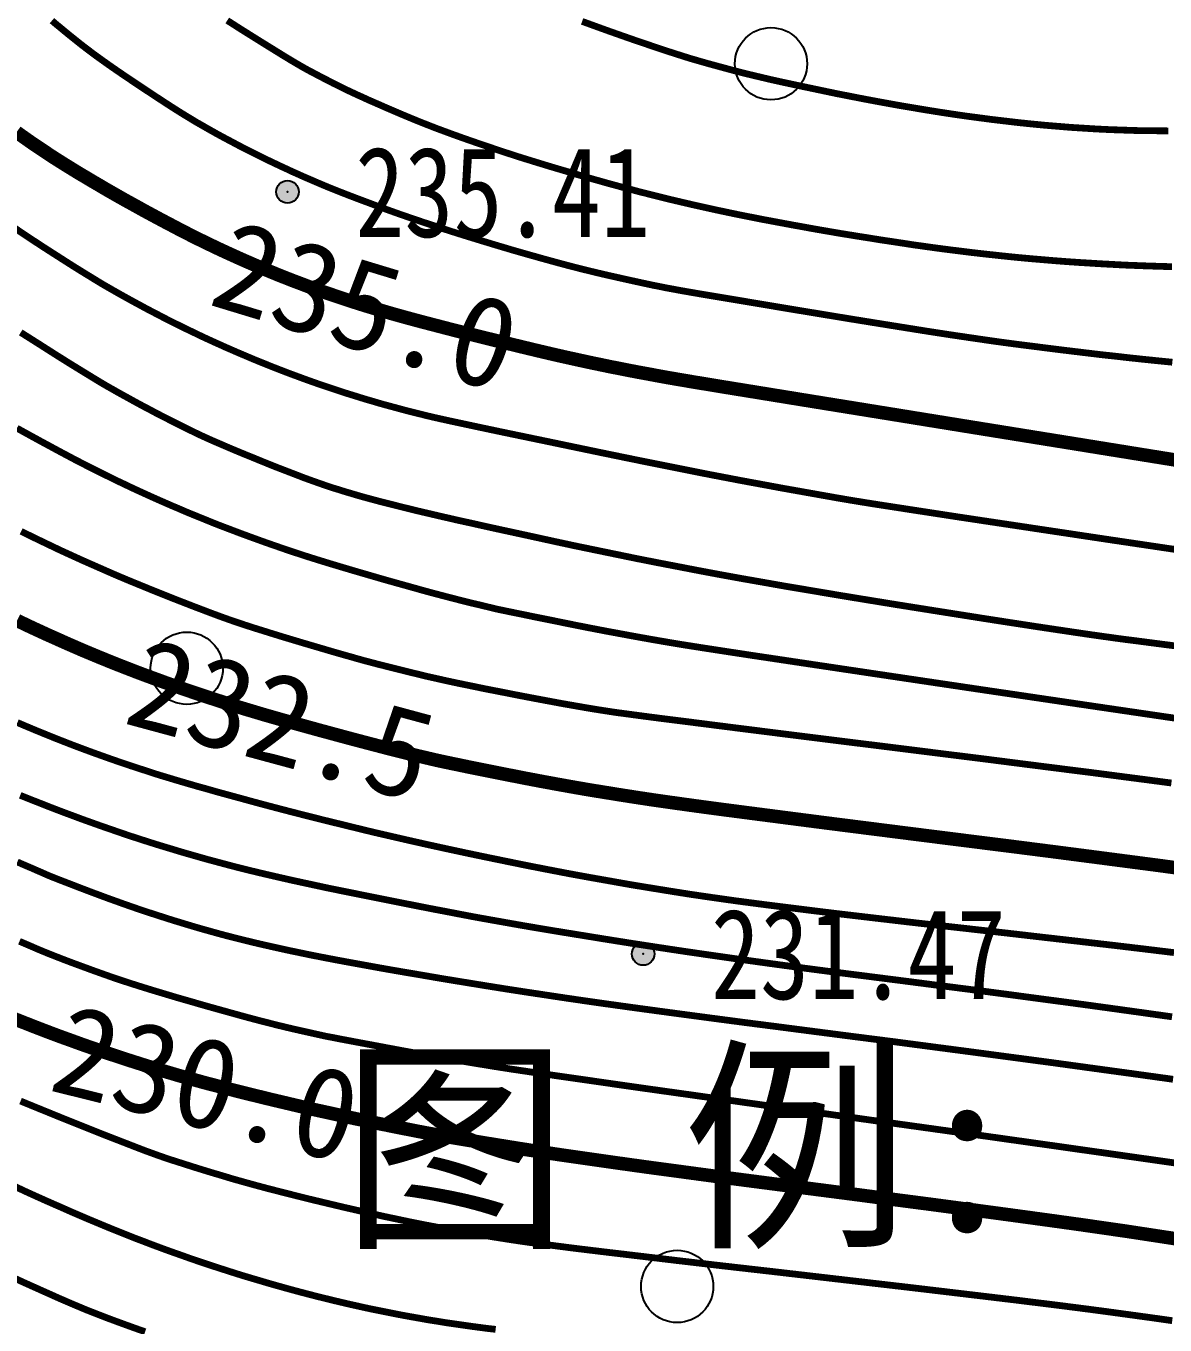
# Model space of a CAD drawing. Extents: x 36524600 to 36525730, y 2746759 to 2747713.
# Drawn here: x 36525080.53 to 36525093.15, y 2747450.36 to 2747464.75 of the extents above; entities that cross this region are included whole.
import ezdxf
from ezdxf.enums import TextEntityAlignment as Align

# ---------------------------------------------------------------- set-up
doc = ezdxf.new("R2010")
doc.units = 0
doc.header["$LTSCALE"] = 1000
doc.header["$MEASUREMENT"] = 0
for name, color, linetype in [('DGX', 251, 'Continuous'), ('GCD', 252, 'Continuous'), ('PP-DX-PT', 251, 'Continuous'), ('ZBTZ', 3, 'Continuous')]:
    doc.layers.add(name, color=color, linetype=linetype)
doc.styles.add('正等线体', font='宋体.shx', dxfattribs={"bigfont": '@@gbcbig.shx'})
doc.styles.add('黑体', font='simhei.ttf')

# ---------------------------------------------------------------- blocks, each defined once
blk = doc.blocks.new('gc326')
blk.add_circle((0, 0), 0.8)
blk = doc.blocks.new('gc200')
h = blk.add_hatch(color=256)
edge = h.paths.add_edge_path()
edge.add_arc((0, 0), 0.25, 0, 360)
blk.add_circle((0, 0), 0.25)
blk = doc.blocks.new('dxt')
at = {"layer": 'DGX', "color": 253, "linetype": 'Continuous', "flags": 128}
for points, const_width in [([(36525085.735, 2747450.313), (36525085.635, 2747450.324), (36525085.544, 2747450.336), (36525085.454, 2747450.348), (36525085.363, 2747450.361), (36525085.272, 2747450.374), (36525085.182, 2747450.387), (36525085.092, 2747450.402), (36525085.001, 2747450.416), (36525084.911, 2747450.432), (36525084.821, 2747450.448), (36525084.731, 2747450.464), (36525084.641, 2747450.481), (36525084.551, 2747450.499), (36525084.461, 2747450.517), (36525084.371, 2747450.535), (36525084.282, 2747450.554), (36525084.193, 2747450.574), (36525084.103, 2747450.594), (36525084.014, 2747450.615), (36525083.925, 2747450.636), (36525083.836, 2747450.658), (36525083.747, 2747450.68), (36525083.658, 2747450.703), (36525083.57, 2747450.726), (36525083.481, 2747450.75), (36525083.393, 2747450.774), (36525083.305, 2747450.799), (36525083.217, 2747450.824), (36525083.129, 2747450.85), (36525083.041, 2747450.876), (36525082.953, 2747450.902), (36525082.866, 2747450.929), (36525082.778, 2747450.957), (36525082.691, 2747450.985), (36525082.604, 2747451.013), (36525082.517, 2747451.042), (36525082.43, 2747451.071), (36525082.343, 2747451.101), (36525082.257, 2747451.132), (36525082.171, 2747451.162), (36525082.084, 2747451.193), (36525081.998, 2747451.225), (36525081.912, 2747451.257), (36525081.827, 2747451.29), (36525081.741, 2747451.322), (36525081.656, 2747451.356), (36525081.571, 2747451.39), (36525081.486, 2747451.424), (36525081.401, 2747451.459), (36525081.315, 2747451.495), (36525081.226, 2747451.532), (36525081.135, 2747451.571), (36525081.041, 2747451.611), (36525080.945, 2747451.654), (36525080.846, 2747451.697), (36525080.744, 2747451.742), (36525080.639, 2747451.789), (36525080.529, 2747451.839), (36525080.41, 2747451.895)], 0.075), ([(36525080.4, 2747453.753), (36525080.492, 2747453.717), (36525080.583, 2747453.681), (36525080.673, 2747453.646), (36525080.762, 2747453.612), (36525080.852, 2747453.578), (36525080.941, 2747453.545), (36525081.031, 2747453.513), (36525081.121, 2747453.48), (36525081.211, 2747453.448), (36525081.301, 2747453.417), (36525081.392, 2747453.386), (36525081.482, 2747453.356), (36525081.573, 2747453.326), (36525081.664, 2747453.296), (36525081.755, 2747453.267), (36525081.846, 2747453.238), (36525081.937, 2747453.21), (36525082.028, 2747453.182), (36525082.12, 2747453.155), (36525082.214, 2747453.127), (36525082.312, 2747453.099), (36525082.416, 2747453.071), (36525082.524, 2747453.041), (36525082.637, 2747453.012), (36525082.754, 2747452.981), (36525082.876, 2747452.95), (36525083.003, 2747452.918), (36525083.131, 2747452.887), (36525083.257, 2747452.856), (36525083.381, 2747452.827), (36525083.503, 2747452.798), (36525083.622, 2747452.77), (36525083.74, 2747452.743), (36525083.855, 2747452.718), (36525083.968, 2747452.693), (36525084.079, 2747452.668), (36525084.191, 2747452.644), (36525084.303, 2747452.621), (36525084.415, 2747452.597), (36525084.527, 2747452.575), (36525084.64, 2747452.552), (36525084.752, 2747452.53), (36525084.864, 2747452.508), (36525084.984, 2747452.485), (36525085.118, 2747452.461), (36525085.265, 2747452.435), (36525085.428, 2747452.408), (36525085.604, 2747452.379), (36525085.795, 2747452.348), (36525086, 2747452.315), (36525086.219, 2747452.281), (36525086.463, 2747452.244), (36525086.743, 2747452.204), (36525087.059, 2747452.159), (36525087.41, 2747452.11), (36525087.798, 2747452.058), (36525088.221, 2747452.001), (36525088.681, 2747451.941), (36525089.176, 2747451.877), (36525089.672, 2747451.813), (36525090.136, 2747451.752), (36525090.567, 2747451.696), (36525090.964, 2747451.643), (36525091.329, 2747451.594), (36525091.661, 2747451.549), (36525091.96, 2747451.508), (36525092.226, 2747451.471), (36525092.475, 2747451.435), (36525092.725, 2747451.399), (36525092.974, 2747451.361), (36525093.223, 2747451.323), (36525093.472, 2747451.284)], 0.15), ([(36525080.46, 2747454.61), (36525080.575, 2747454.561), (36525080.679, 2747454.516), (36525080.774, 2747454.477), (36525080.86, 2747454.443), (36525080.94, 2747454.412), (36525081.021, 2747454.381), (36525081.102, 2747454.351), (36525081.184, 2747454.321), (36525081.265, 2747454.291), (36525081.346, 2747454.262), (36525081.428, 2747454.233), (36525081.51, 2747454.204), (36525081.597, 2747454.175), (36525081.695, 2747454.143), (36525081.803, 2747454.109), (36525081.922, 2747454.072), (36525082.052, 2747454.033), (36525082.192, 2747453.991), (36525082.342, 2747453.948), (36525082.504, 2747453.901), (36525082.665, 2747453.856), (36525082.816, 2747453.814), (36525082.957, 2747453.775), (36525083.088, 2747453.74), (36525083.209, 2747453.709), (36525083.319, 2747453.681), (36525083.419, 2747453.657), (36525083.508, 2747453.636), (36525083.588, 2747453.618), (36525083.656, 2747453.603), (36525083.714, 2747453.59), (36525083.762, 2747453.579), (36525083.799, 2747453.571), (36525083.826, 2747453.565), (36525083.842, 2747453.561), (36525083.847, 2747453.56), (36525083.858, 2747453.558), (36525083.89, 2747453.552), (36525083.944, 2747453.542), (36525084.019, 2747453.527), (36525084.115, 2747453.509), (36525084.232, 2747453.487), (36525084.371, 2747453.461), (36525084.531, 2747453.431), (36525084.702, 2747453.399), (36525084.873, 2747453.368), (36525085.044, 2747453.338), (36525085.215, 2747453.308), (36525085.386, 2747453.279), (36525085.557, 2747453.251), (36525085.729, 2747453.223), (36525085.901, 2747453.196), (36525086.117, 2747453.164), (36525086.424, 2747453.119), (36525086.822, 2747453.062), (36525087.309, 2747452.992), (36525087.887, 2747452.911), (36525088.555, 2747452.817), (36525089.313, 2747452.711), (36525090.162, 2747452.592), (36525091.017, 2747452.473), (36525091.797, 2747452.363), (36525092.502, 2747452.263), (36525093.13, 2747452.174), (36525093.683, 2747452.094)], 0.075), ([(36525093.239, 2747453.082), (36525092.792, 2747453.144), (36525092.346, 2747453.205), (36525091.902, 2747453.266), (36525091.458, 2747453.325), (36525091.015, 2747453.384), (36525090.574, 2747453.442), (36525090.134, 2747453.5), (36525089.694, 2747453.556), (36525089.269, 2747453.611), (36525088.868, 2747453.663), (36525088.494, 2747453.711), (36525088.145, 2747453.757), (36525087.822, 2747453.8), (36525087.524, 2747453.84), (36525087.252, 2747453.877), (36525087.006, 2747453.911), (36525086.773, 2747453.944), (36525086.539, 2747453.978), (36525086.306, 2747454.013), (36525086.073, 2747454.048), (36525085.84, 2747454.084), (36525085.608, 2747454.121), (36525085.375, 2747454.159), (36525085.142, 2747454.197), (36525084.916, 2747454.236), (36525084.703, 2747454.272), (36525084.501, 2747454.307), (36525084.313, 2747454.341), (36525084.137, 2747454.373), (36525083.974, 2747454.403), (36525083.823, 2747454.432), (36525083.685, 2747454.459), (36525083.555, 2747454.486), (36525083.43, 2747454.512), (36525083.309, 2747454.539), (36525083.192, 2747454.565), (36525083.08, 2747454.591), (36525082.972, 2747454.617), (36525082.868, 2747454.643), (36525082.769, 2747454.668), (36525082.672, 2747454.694), (36525082.575, 2747454.721), (36525082.478, 2747454.748), (36525082.382, 2747454.776), (36525082.286, 2747454.805), (36525082.19, 2747454.834), (36525082.094, 2747454.864), (36525081.998, 2747454.895), (36525081.902, 2747454.926), (36525081.807, 2747454.957), (36525081.712, 2747454.99), (36525081.617, 2747455.023), (36525081.523, 2747455.057), (36525081.428, 2747455.091), (36525081.334, 2747455.126), (36525081.24, 2747455.161), (36525081.151, 2747455.195), (36525081.073, 2747455.225), (36525081.006, 2747455.251), (36525080.949, 2747455.273), (36525080.902, 2747455.291), (36525080.866, 2747455.305), (36525080.841, 2747455.315), (36525080.825, 2747455.321), (36525080.811, 2747455.327), (36525080.786, 2747455.337), (36525080.752, 2747455.352), (36525080.709, 2747455.371), (36525080.655, 2747455.394), (36525080.592, 2747455.422), (36525080.519, 2747455.453), (36525080.436, 2747455.489)], 0.075), ([(36525093.228, 2747453.774), (36525092.842, 2747453.828), (36525092.488, 2747453.877), (36525092.13, 2747453.926), (36525091.767, 2747453.974), (36525091.401, 2747454.023), (36525091.03, 2747454.072), (36525090.655, 2747454.12), (36525090.276, 2747454.169), (36525089.892, 2747454.218), (36525089.513, 2747454.266), (36525089.146, 2747454.314), (36525088.792, 2747454.362), (36525088.451, 2747454.409), (36525088.121, 2747454.456), (36525087.805, 2747454.502), (36525087.5, 2747454.548), (36525087.209, 2747454.593), (36525086.932, 2747454.637), (36525086.674, 2747454.679), (36525086.433, 2747454.718), (36525086.21, 2747454.755), (36525086.005, 2747454.79), (36525085.819, 2747454.823), (36525085.65, 2747454.853), (36525085.499, 2747454.88), (36525085.352, 2747454.908), (36525085.197, 2747454.938), (36525085.033, 2747454.969), (36525084.86, 2747455.003), (36525084.678, 2747455.039), (36525084.488, 2747455.077), (36525084.288, 2747455.117), (36525084.08, 2747455.159), (36525083.872, 2747455.201), (36525083.674, 2747455.244), (36525083.484, 2747455.285), (36525083.304, 2747455.326), (36525083.132, 2747455.366), (36525082.97, 2747455.405), (36525082.817, 2747455.444), (36525082.674, 2747455.482), (36525082.536, 2747455.519), (36525082.403, 2747455.557), (36525082.273, 2747455.594), (36525082.147, 2747455.632), (36525082.024, 2747455.669), (36525081.905, 2747455.706), (36525081.79, 2747455.743), (36525081.679, 2747455.779), (36525081.57, 2747455.816), (36525081.464, 2747455.853), (36525081.359, 2747455.889), (36525081.256, 2747455.926), (36525081.155, 2747455.962), (36525081.056, 2747455.999), (36525080.959, 2747456.035), (36525080.864, 2747456.071), (36525080.773, 2747456.106), (36525080.688, 2747456.14), (36525080.608, 2747456.171), (36525080.535, 2747456.2), (36525080.468, 2747456.227)], 0.075), ([(36525080.437, 2747457.033), (36525080.509, 2747457.002), (36525080.578, 2747456.973), (36525080.647, 2747456.944), (36525080.716, 2747456.916), (36525080.785, 2747456.888), (36525080.854, 2747456.86), (36525080.923, 2747456.833), (36525080.992, 2747456.806), (36525081.062, 2747456.779), (36525081.131, 2747456.753), (36525081.201, 2747456.727), (36525081.271, 2747456.701), (36525081.341, 2747456.676), (36525081.411, 2747456.651), (36525081.481, 2747456.626), (36525081.551, 2747456.602), (36525081.622, 2747456.578), (36525081.692, 2747456.554), (36525081.763, 2747456.531), (36525081.834, 2747456.508), (36525081.904, 2747456.485), (36525081.975, 2747456.462), (36525082.046, 2747456.44), (36525082.117, 2747456.419), (36525082.189, 2747456.397), (36525082.264, 2747456.375), (36525082.349, 2747456.35), (36525082.443, 2747456.323), (36525082.545, 2747456.295), (36525082.656, 2747456.263), (36525082.777, 2747456.23), (36525082.906, 2747456.195), (36525083.044, 2747456.157), (36525083.189, 2747456.118), (36525083.341, 2747456.078), (36525083.499, 2747456.037), (36525083.664, 2747455.995), (36525083.834, 2747455.952), (36525084.011, 2747455.909), (36525084.194, 2747455.864), (36525084.383, 2747455.818), (36525084.578, 2747455.773), (36525084.778, 2747455.727), (36525084.982, 2747455.681), (36525085.192, 2747455.635), (36525085.406, 2747455.589), (36525085.626, 2747455.543), (36525085.85, 2747455.497), (36525086.08, 2747455.45), (36525086.311, 2747455.405), (36525086.54, 2747455.361), (36525086.769, 2747455.319), (36525086.996, 2747455.279), (36525087.221, 2747455.239), (36525087.446, 2747455.202), (36525087.669, 2747455.166), (36525087.89, 2747455.131), (36525088.129, 2747455.096), (36525088.406, 2747455.057), (36525088.719, 2747455.016), (36525089.07, 2747454.972), (36525089.457, 2747454.924), (36525089.881, 2747454.874), (36525090.343, 2747454.82), (36525090.841, 2747454.764), (36525091.339, 2747454.708), (36525091.798, 2747454.655), (36525092.219, 2747454.607), (36525092.601, 2747454.563), (36525092.945, 2747454.522), (36525093.25, 2747454.485)], 0.075), ([(36525093.412, 2747455.405), (36525093.106, 2747455.447), (36525092.762, 2747455.492), (36525092.379, 2747455.542), (36525091.956, 2747455.597), (36525091.494, 2747455.656), (36525090.993, 2747455.719), (36525090.453, 2747455.787), (36525089.917, 2747455.855), (36525089.428, 2747455.917), (36525088.987, 2747455.974), (36525088.593, 2747456.025), (36525088.247, 2747456.07), (36525087.948, 2747456.11), (36525087.697, 2747456.145), (36525087.493, 2747456.174), (36525087.313, 2747456.201), (36525087.133, 2747456.229), (36525086.954, 2747456.258), (36525086.774, 2747456.287), (36525086.595, 2747456.318), (36525086.416, 2747456.35), (36525086.237, 2747456.383), (36525086.058, 2747456.417), (36525085.885, 2747456.451), (36525085.724, 2747456.483), (36525085.573, 2747456.513), (36525085.434, 2747456.541), (36525085.306, 2747456.568), (36525085.189, 2747456.592), (36525085.083, 2747456.615), (36525084.989, 2747456.637), (36525084.895, 2747456.659), (36525084.79, 2747456.684), (36525084.674, 2747456.713), (36525084.547, 2747456.745), (36525084.41, 2747456.781), (36525084.261, 2747456.82), (36525084.102, 2747456.862), (36525083.932, 2747456.908), (36525083.762, 2747456.954), (36525083.603, 2747456.998), (36525083.455, 2747457.039), (36525083.319, 2747457.077), (36525083.193, 2747457.113), (36525083.079, 2747457.147), (36525082.975, 2747457.178), (36525082.883, 2747457.206), (36525082.796, 2747457.233), (36525082.709, 2747457.261), (36525082.623, 2747457.289), (36525082.537, 2747457.317), (36525082.45, 2747457.346), (36525082.364, 2747457.375), (36525082.279, 2747457.404), (36525082.193, 2747457.434), (36525082.107, 2747457.464), (36525082.022, 2747457.495), (36525081.937, 2747457.526), (36525081.852, 2747457.557), (36525081.767, 2747457.589), (36525081.682, 2747457.622), (36525081.597, 2747457.655), (36525081.513, 2747457.688), (36525081.429, 2747457.722), (36525081.345, 2747457.756), (36525081.261, 2747457.791), (36525081.177, 2747457.826), (36525081.094, 2747457.862), (36525081.011, 2747457.898), (36525080.928, 2747457.935), (36525080.845, 2747457.972), (36525080.762, 2747458.009), (36525080.68, 2747458.047), (36525080.597, 2747458.085), (36525080.515, 2747458.124), (36525080.434, 2747458.163)], 0.15), ([(36525093.221, 2747456.363), (36525092.955, 2747456.398), (36525092.671, 2747456.435), (36525092.35, 2747456.477), (36525091.993, 2747456.522), (36525091.599, 2747456.572), (36525091.169, 2747456.627), (36525090.703, 2747456.685), (36525090.201, 2747456.748), (36525089.662, 2747456.815), (36525089.133, 2747456.881), (36525088.663, 2747456.94), (36525088.251, 2747456.992), (36525087.898, 2747457.037), (36525087.602, 2747457.074), (36525087.364, 2747457.105), (36525087.185, 2747457.129), (36525087.064, 2747457.145), (36525086.966, 2747457.16), (36525086.857, 2747457.177), (36525086.736, 2747457.197), (36525086.604, 2747457.22), (36525086.461, 2747457.245), (36525086.306, 2747457.274), (36525086.14, 2747457.305), (36525085.963, 2747457.339), (36525085.786, 2747457.374), (36525085.62, 2747457.406), (36525085.466, 2747457.438), (36525085.324, 2747457.467), (36525085.193, 2747457.495), (36525085.073, 2747457.522), (36525084.966, 2747457.546), (36525084.869, 2747457.57), (36525084.781, 2747457.591), (36525084.699, 2747457.612), (36525084.622, 2747457.631), (36525084.55, 2747457.649), (36525084.483, 2747457.666), (36525084.422, 2747457.681), (36525084.366, 2747457.696), (36525084.316, 2747457.709), (36525084.263, 2747457.723), (36525084.199, 2747457.741), (36525084.126, 2747457.762), (36525084.041, 2747457.786), (36525083.946, 2747457.813), (36525083.841, 2747457.844), (36525083.725, 2747457.878), (36525083.599, 2747457.915), (36525083.472, 2747457.953), (36525083.353, 2747457.989), (36525083.243, 2747458.023), (36525083.141, 2747458.055), (36525083.047, 2747458.084), (36525082.961, 2747458.112), (36525082.884, 2747458.138), (36525082.815, 2747458.161), (36525082.747, 2747458.185), (36525082.67, 2747458.213), (36525082.586, 2747458.244), (36525082.494, 2747458.279), (36525082.394, 2747458.317), (36525082.286, 2747458.359), (36525082.17, 2747458.404), (36525082.047, 2747458.453), (36525081.92, 2747458.504), (36525081.793, 2747458.556), (36525081.666, 2747458.608), (36525081.54, 2747458.661), (36525081.414, 2747458.716), (36525081.289, 2747458.771), (36525081.164, 2747458.826), (36525081.039, 2747458.883), (36525080.91, 2747458.942), (36525080.774, 2747459.007), (36525080.63, 2747459.076), (36525080.479, 2747459.15)], 0.075), ([(36525093.805, 2747457.001), (36525092.356, 2747457.214), (36525091.105, 2747457.399), (36525090.05, 2747457.556), (36525089.193, 2747457.684), (36525088.532, 2747457.783), (36525088.068, 2747457.854), (36525087.801, 2747457.896), (36525087.633, 2747457.924), (36525087.465, 2747457.953), (36525087.297, 2747457.983), (36525087.129, 2747458.014), (36525086.961, 2747458.045), (36525086.794, 2747458.077), (36525086.626, 2747458.11), (36525086.459, 2747458.144), (36525086.302, 2747458.176), (36525086.166, 2747458.203), (36525086.051, 2747458.227), (36525085.957, 2747458.246), (36525085.884, 2747458.261), (36525085.831, 2747458.272), (36525085.8, 2747458.278), (36525085.789, 2747458.28), (36525085.783, 2747458.282), (36525085.767, 2747458.285), (36525085.741, 2747458.291), (36525085.705, 2747458.3), (36525085.658, 2747458.311), (36525085.601, 2747458.325), (36525085.534, 2747458.341), (36525085.456, 2747458.359), (36525085.369, 2747458.381), (36525085.271, 2747458.406), (36525085.163, 2747458.434), (36525085.045, 2747458.465), (36525084.916, 2747458.5), (36525084.778, 2747458.539), (36525084.63, 2747458.58), (36525084.471, 2747458.625), (36525084.313, 2747458.671), (36525084.165, 2747458.714), (36525084.027, 2747458.755), (36525083.9, 2747458.793), (36525083.783, 2747458.829), (36525083.677, 2747458.862), (36525083.581, 2747458.893), (36525083.495, 2747458.921), (36525083.414, 2747458.948), (36525083.334, 2747458.976), (36525083.253, 2747459.004), (36525083.173, 2747459.032), (36525083.093, 2747459.061), (36525083.013, 2747459.09), (36525082.934, 2747459.119), (36525082.854, 2747459.149), (36525082.775, 2747459.179), (36525082.696, 2747459.209), (36525082.616, 2747459.24), (36525082.538, 2747459.272), (36525082.459, 2747459.304), (36525082.38, 2747459.336), (36525082.302, 2747459.368), (36525082.224, 2747459.402), (36525082.145, 2747459.435), (36525082.068, 2747459.469), (36525081.99, 2747459.503), (36525081.912, 2747459.538), (36525081.835, 2747459.573), (36525081.758, 2747459.608), (36525081.681, 2747459.644), (36525081.604, 2747459.681), (36525081.527, 2747459.717), (36525081.451, 2747459.755), (36525081.375, 2747459.792), (36525081.299, 2747459.83), (36525081.223, 2747459.868), (36525081.148, 2747459.907), (36525081.072, 2747459.946), (36525080.997, 2747459.986), (36525080.914, 2747460.03), (36525080.816, 2747460.083), (36525080.703, 2747460.144), (36525080.575, 2747460.214), (36525080.432, 2747460.293)], 0.075), ([(36525080.474, 2747461.353), (36525080.673, 2747461.227), (36525080.85, 2747461.114), (36525081.006, 2747461.016), (36525081.141, 2747460.933), (36525081.255, 2747460.863), (36525081.347, 2747460.807), (36525081.418, 2747460.765), (36525081.478, 2747460.731), (36525081.538, 2747460.697), (36525081.599, 2747460.663), (36525081.659, 2747460.63), (36525081.72, 2747460.596), (36525081.781, 2747460.563), (36525081.842, 2747460.53), (36525081.904, 2747460.498), (36525081.965, 2747460.465), (36525082.027, 2747460.433), (36525082.088, 2747460.402), (36525082.15, 2747460.37), (36525082.212, 2747460.339), (36525082.274, 2747460.308), (36525082.336, 2747460.277), (36525082.399, 2747460.247), (36525082.465, 2747460.215), (36525082.54, 2747460.181), (36525082.623, 2747460.144), (36525082.714, 2747460.105), (36525082.814, 2747460.062), (36525082.922, 2747460.017), (36525083.038, 2747459.97), (36525083.162, 2747459.919), (36525083.286, 2747459.869), (36525083.403, 2747459.824), (36525083.512, 2747459.782), (36525083.613, 2747459.743), (36525083.707, 2747459.709), (36525083.792, 2747459.679), (36525083.87, 2747459.652), (36525083.94, 2747459.629), (36525084.006, 2747459.609), (36525084.072, 2747459.588), (36525084.138, 2747459.569), (36525084.205, 2747459.549), (36525084.271, 2747459.53), (36525084.338, 2747459.512), (36525084.405, 2747459.494), (36525084.472, 2747459.476), (36525084.54, 2747459.459), (36525084.612, 2747459.441), (36525084.687, 2747459.422), (36525084.764, 2747459.403), (36525084.845, 2747459.383), (36525084.929, 2747459.363), (36525085.016, 2747459.343), (36525085.105, 2747459.322), (36525085.205, 2747459.299), (36525085.322, 2747459.272), (36525085.456, 2747459.243), (36525085.607, 2747459.209), (36525085.775, 2747459.172), (36525085.96, 2747459.132), (36525086.162, 2747459.088), (36525086.381, 2747459.04), (36525086.608, 2747458.991), (36525086.836, 2747458.944), (36525087.064, 2747458.897), (36525087.292, 2747458.85), (36525087.52, 2747458.805), (36525087.749, 2747458.761), (36525087.977, 2747458.717), (36525088.206, 2747458.674), (36525088.442, 2747458.631), (36525088.693, 2747458.587), (36525088.959, 2747458.54), (36525089.24, 2747458.493), (36525089.536, 2747458.443), (36525089.847, 2747458.392), (36525090.173, 2747458.339), (36525090.513, 2747458.285), (36525090.848, 2747458.232), (36525091.158, 2747458.183), (36525091.443, 2747458.139), (36525091.702, 2747458.099), (36525091.936, 2747458.064), (36525092.144, 2747458.033), (36525092.327, 2747458.006), (36525092.484, 2747457.984), (36525092.657, 2747457.96), (36525092.884, 2747457.931), (36525093.167, 2747457.894), (36525093.505, 2747457.851)], 0.075), ([(36525080.387, 2747462.523), (36525080.503, 2747462.445), (36525080.619, 2747462.368), (36525080.735, 2747462.292), (36525080.849, 2747462.219), (36525080.955, 2747462.151), (36525081.054, 2747462.088), (36525081.147, 2747462.03), (36525081.232, 2747461.978), (36525081.31, 2747461.93), (36525081.381, 2747461.887), (36525081.445, 2747461.85), (36525081.506, 2747461.815), (36525081.566, 2747461.781), (36525081.627, 2747461.747), (36525081.688, 2747461.713), (36525081.749, 2747461.68), (36525081.81, 2747461.647), (36525081.871, 2747461.614), (36525081.932, 2747461.582), (36525081.994, 2747461.55), (36525082.055, 2747461.518), (36525082.117, 2747461.486), (36525082.179, 2747461.455), (36525082.241, 2747461.425), (36525082.303, 2747461.394), (36525082.366, 2747461.364), (36525082.428, 2747461.334), (36525082.491, 2747461.304), (36525082.554, 2747461.275), (36525082.617, 2747461.246), (36525082.68, 2747461.218), (36525082.743, 2747461.189), (36525082.806, 2747461.162), (36525082.87, 2747461.134), (36525082.934, 2747461.107), (36525082.997, 2747461.08), (36525083.061, 2747461.053), (36525083.125, 2747461.027), (36525083.19, 2747461.001), (36525083.254, 2747460.975), (36525083.318, 2747460.95), (36525083.383, 2747460.925), (36525083.448, 2747460.9), (36525083.513, 2747460.876), (36525083.578, 2747460.852), (36525083.643, 2747460.828), (36525083.708, 2747460.805), (36525083.773, 2747460.782), (36525083.839, 2747460.76), (36525083.904, 2747460.738), (36525083.97, 2747460.716), (36525084.036, 2747460.694), (36525084.102, 2747460.673), (36525084.168, 2747460.653), (36525084.234, 2747460.632), (36525084.3, 2747460.612), (36525084.367, 2747460.593), (36525084.433, 2747460.573), (36525084.5, 2747460.554), (36525084.567, 2747460.536), (36525084.634, 2747460.518), (36525084.7, 2747460.5), (36525084.767, 2747460.482), (36525084.835, 2747460.465), (36525084.902, 2747460.449), (36525084.969, 2747460.432), (36525085.036, 2747460.416), (36525085.12, 2747460.397), (36525085.234, 2747460.372), (36525085.379, 2747460.341), (36525085.556, 2747460.303), (36525085.764, 2747460.259), (36525086.004, 2747460.209), (36525086.274, 2747460.153), (36525086.576, 2747460.09), (36525086.883, 2747460.026), (36525087.17, 2747459.967), (36525087.435, 2747459.913), (36525087.68, 2747459.864), (36525087.905, 2747459.819), (36525088.108, 2747459.779), (36525088.291, 2747459.744), (36525088.453, 2747459.713), (36525088.605, 2747459.685), (36525088.757, 2747459.657), (36525088.908, 2747459.629), (36525089.06, 2747459.602), (36525089.212, 2747459.575), (36525089.364, 2747459.548), (36525089.516, 2747459.521), (36525089.668, 2747459.495), (36525089.903, 2747459.457), (36525090.304, 2747459.395), (36525090.871, 2747459.308), (36525091.603, 2747459.198), (36525092.501, 2747459.063), (36525093.564, 2747458.905)], 0.075), ([(36525094.236, 2747459.784), (36525093.074, 2747459.971), (36525091.916, 2747460.158), (36525090.899, 2747460.322), (36525090.022, 2747460.464), (36525089.285, 2747460.583), (36525088.688, 2747460.68), (36525088.232, 2747460.754), (36525087.917, 2747460.806), (36525087.741, 2747460.836), (36525087.636, 2747460.854), (36525087.531, 2747460.873), (36525087.426, 2747460.893), (36525087.321, 2747460.912), (36525087.216, 2747460.932), (36525087.111, 2747460.953), (36525087.007, 2747460.973), (36525086.902, 2747460.995), (36525086.791, 2747461.018), (36525086.667, 2747461.045), (36525086.53, 2747461.075), (36525086.38, 2747461.109), (36525086.218, 2747461.147), (36525086.043, 2747461.189), (36525085.854, 2747461.235), (36525085.653, 2747461.284), (36525085.452, 2747461.334), (36525085.263, 2747461.381), (36525085.086, 2747461.427), (36525084.921, 2747461.47), (36525084.768, 2747461.511), (36525084.627, 2747461.55), (36525084.499, 2747461.587), (36525084.382, 2747461.622), (36525084.273, 2747461.655), (36525084.166, 2747461.689), (36525084.062, 2747461.723), (36525083.96, 2747461.757), (36525083.86, 2747461.791), (36525083.763, 2747461.825), (36525083.668, 2747461.859), (36525083.576, 2747461.894), (36525083.485, 2747461.928), (36525083.394, 2747461.964), (36525083.304, 2747462), (36525083.214, 2747462.037), (36525083.124, 2747462.075), (36525083.035, 2747462.113), (36525082.945, 2747462.152), (36525082.856, 2747462.192), (36525082.768, 2747462.232), (36525082.679, 2747462.273), (36525082.591, 2747462.315), (36525082.504, 2747462.357), (36525082.416, 2747462.4), (36525082.329, 2747462.444), (36525082.243, 2747462.488), (36525082.156, 2747462.534), (36525082.072, 2747462.578), (36525081.991, 2747462.621), (36525081.913, 2747462.663), (36525081.839, 2747462.703), (36525081.769, 2747462.742), (36525081.702, 2747462.779), (36525081.638, 2747462.814), (36525081.578, 2747462.848), (36525081.52, 2747462.881), (36525081.462, 2747462.914), (36525081.405, 2747462.947), (36525081.348, 2747462.981), (36525081.291, 2747463.014), (36525081.235, 2747463.047), (36525081.18, 2747463.08), (36525081.124, 2747463.113), (36525081.07, 2747463.146), (36525081.015, 2747463.18), (36525080.96, 2747463.214), (36525080.906, 2747463.248), (36525080.852, 2747463.282), (36525080.798, 2747463.317), (36525080.745, 2747463.353), (36525080.692, 2747463.388), (36525080.638, 2747463.424), (36525080.585, 2747463.46), (36525080.533, 2747463.497), (36525080.48, 2747463.534), (36525080.428, 2747463.571)], 0.15), ([(36525080.82, 2747464.806), (36525080.868, 2747464.765), (36525080.917, 2747464.725), (36525080.965, 2747464.685), (36525081.014, 2747464.645), (36525081.063, 2747464.606), (36525081.113, 2747464.566), (36525081.162, 2747464.527), (36525081.212, 2747464.489), (36525081.266, 2747464.448), (36525081.326, 2747464.404), (36525081.393, 2747464.356), (36525081.468, 2747464.303), (36525081.549, 2747464.247), (36525081.637, 2747464.187), (36525081.732, 2747464.123), (36525081.834, 2747464.055), (36525081.937, 2747463.987), (36525082.033, 2747463.924), (36525082.122, 2747463.866), (36525082.205, 2747463.813), (36525082.282, 2747463.765), (36525082.353, 2747463.722), (36525082.417, 2747463.683), (36525082.475, 2747463.65), (36525082.529, 2747463.619), (36525082.584, 2747463.588), (36525082.639, 2747463.557), (36525082.694, 2747463.527), (36525082.75, 2747463.497), (36525082.805, 2747463.468), (36525082.861, 2747463.438), (36525082.916, 2747463.409), (36525082.972, 2747463.38), (36525083.028, 2747463.352), (36525083.085, 2747463.324), (36525083.141, 2747463.296), (36525083.197, 2747463.268), (36525083.254, 2747463.241), (36525083.311, 2747463.214), (36525083.368, 2747463.187), (36525083.425, 2747463.161), (36525083.482, 2747463.134), (36525083.539, 2747463.109), (36525083.596, 2747463.083), (36525083.654, 2747463.058), (36525083.712, 2747463.033), (36525083.77, 2747463.008), (36525083.827, 2747462.984), (36525083.889, 2747462.958), (36525083.959, 2747462.93), (36525084.035, 2747462.9), (36525084.12, 2747462.867), (36525084.212, 2747462.832), (36525084.311, 2747462.795), (36525084.418, 2747462.755), (36525084.532, 2747462.713), (36525084.655, 2747462.669), (36525084.785, 2747462.624), (36525084.923, 2747462.577), (36525085.069, 2747462.529), (36525085.223, 2747462.479), (36525085.385, 2747462.428), (36525085.554, 2747462.376), (36525085.732, 2747462.322), (36525085.91, 2747462.269), (36525086.081, 2747462.22), (36525086.244, 2747462.174), (36525086.401, 2747462.131), (36525086.549, 2747462.091), (36525086.691, 2747462.055), (36525086.825, 2747462.022), (36525086.952, 2747461.992), (36525087.072, 2747461.965), (36525087.183, 2747461.94), (36525087.288, 2747461.917), (36525087.384, 2747461.896), (36525087.473, 2747461.877), (36525087.554, 2747461.861), (36525087.628, 2747461.846), (36525087.694, 2747461.834), (36525087.774, 2747461.819), (36525087.889, 2747461.799), (36525088.04, 2747461.773), (36525088.226, 2747461.742), (36525088.448, 2747461.705), (36525088.705, 2747461.662), (36525088.997, 2747461.613), (36525089.325, 2747461.559), (36525089.659, 2747461.504), (36525089.969, 2747461.454), (36525090.256, 2747461.408), (36525090.519, 2747461.366), (36525090.759, 2747461.329), (36525090.976, 2747461.297), (36525091.168, 2747461.269), (36525091.337, 2747461.245), (36525091.495, 2747461.224), (36525091.653, 2747461.204), (36525091.81, 2747461.184), (36525091.968, 2747461.164), (36525092.125, 2747461.145), (36525092.283, 2747461.126), (36525092.441, 2747461.107), (36525092.599, 2747461.09), (36525092.757, 2747461.072), (36525092.915, 2747461.055), (36525093.073, 2747461.039), (36525093.231, 2747461.023)], 0.075), ([(36525082.762, 2747464.808), (36525082.901, 2747464.719), (36525083.038, 2747464.633), (36525083.163, 2747464.555), (36525083.276, 2747464.485), (36525083.376, 2747464.423), (36525083.465, 2747464.369), (36525083.541, 2747464.324), (36525083.605, 2747464.287), (36525083.657, 2747464.258), (36525083.703, 2747464.234), (36525083.75, 2747464.209), (36525083.796, 2747464.185), (36525083.842, 2747464.161), (36525083.889, 2747464.137), (36525083.935, 2747464.113), (36525083.982, 2747464.09), (36525084.028, 2747464.067), (36525084.078, 2747464.042), (36525084.134, 2747464.016), (36525084.196, 2747463.987), (36525084.265, 2747463.956), (36525084.339, 2747463.922), (36525084.42, 2747463.887), (36525084.506, 2747463.849), (36525084.599, 2747463.809), (36525084.695, 2747463.768), (36525084.791, 2747463.728), (36525084.888, 2747463.688), (36525084.985, 2747463.65), (36525085.082, 2747463.612), (36525085.18, 2747463.576), (36525085.278, 2747463.54), (36525085.376, 2747463.505), (36525085.473, 2747463.471), (36525085.566, 2747463.439), (36525085.655, 2747463.409), (36525085.74, 2747463.38), (36525085.821, 2747463.353), (36525085.898, 2747463.328), (36525085.972, 2747463.304), (36525086.041, 2747463.282), (36525086.11, 2747463.261), (36525086.181, 2747463.239), (36525086.253, 2747463.217), (36525086.328, 2747463.194), (36525086.405, 2747463.171), (36525086.484, 2747463.148), (36525086.565, 2747463.124), (36525086.648, 2747463.099), (36525086.732, 2747463.075), (36525086.817, 2747463.05), (36525086.901, 2747463.027), (36525086.985, 2747463.003), (36525087.07, 2747462.98), (36525087.154, 2747462.957), (36525087.239, 2747462.935), (36525087.324, 2747462.912), (36525087.409, 2747462.891), (36525087.494, 2747462.869), (36525087.579, 2747462.848), (36525087.664, 2747462.827), (36525087.749, 2747462.807), (36525087.834, 2747462.787), (36525087.92, 2747462.767), (36525088.005, 2747462.748), (36525088.09, 2747462.729), (36525088.176, 2747462.71), (36525088.262, 2747462.692), (36525088.347, 2747462.674), (36525088.433, 2747462.656), (36525088.519, 2747462.639), (36525088.605, 2747462.622), (36525088.691, 2747462.605), (36525088.777, 2747462.589), (36525088.863, 2747462.573), (36525088.949, 2747462.557), (36525089.035, 2747462.541), (36525089.12, 2747462.526), (36525089.206, 2747462.51), (36525089.291, 2747462.495), (36525089.377, 2747462.48), (36525089.465, 2747462.465), (36525089.558, 2747462.449), (36525089.658, 2747462.433), (36525089.762, 2747462.416), (36525089.872, 2747462.399), (36525089.988, 2747462.38), (36525090.109, 2747462.362), (36525090.235, 2747462.343), (36525090.364, 2747462.323), (36525090.494, 2747462.305), (36525090.623, 2747462.287), (36525090.753, 2747462.27), (36525090.882, 2747462.254), (36525091.012, 2747462.238), (36525091.142, 2747462.223), (36525091.272, 2747462.209), (36525091.402, 2747462.195), (36525091.532, 2747462.182), (36525091.662, 2747462.17), (36525091.792, 2747462.159), (36525091.923, 2747462.148), (36525092.053, 2747462.138), (36525092.183, 2747462.129), (36525092.314, 2747462.121), (36525092.444, 2747462.113), (36525092.575, 2747462.106), (36525092.705, 2747462.099), (36525092.836, 2747462.094), (36525092.966, 2747462.089), (36525093.097, 2747462.085), (36525093.228, 2747462.081)], 0.075), ([(36525086.693, 2747464.798), (36525086.841, 2747464.744), (36525086.985, 2747464.692), (36525087.124, 2747464.643), (36525087.258, 2747464.596), (36525087.382, 2747464.554), (36525087.499, 2747464.514), (36525087.606, 2747464.478), (36525087.706, 2747464.446), (36525087.797, 2747464.417), (36525087.879, 2747464.391), (36525087.954, 2747464.369), (36525088.024, 2747464.349), (36525088.094, 2747464.329), (36525088.164, 2747464.31), (36525088.234, 2747464.291), (36525088.304, 2747464.272), (36525088.375, 2747464.253), (36525088.445, 2747464.235), (36525088.516, 2747464.217), (36525088.591, 2747464.199), (36525088.675, 2747464.179), (36525088.768, 2747464.157), (36525088.87, 2747464.134), (36525088.981, 2747464.11), (36525089.102, 2747464.084), (36525089.231, 2747464.057), (36525089.369, 2747464.028), (36525089.512, 2747463.998), (36525089.655, 2747463.97), (36525089.798, 2747463.942), (36525089.941, 2747463.915), (36525090.084, 2747463.889), (36525090.228, 2747463.863), (36525090.372, 2747463.839), (36525090.515, 2747463.815), (36525090.659, 2747463.792), (36525090.803, 2747463.77), (36525090.948, 2747463.749), (36525091.092, 2747463.73), (36525091.236, 2747463.711), (36525091.381, 2747463.694), (36525091.526, 2747463.677), (36525091.67, 2747463.662), (36525091.815, 2747463.648), (36525091.96, 2747463.636), (36525092.105, 2747463.624), (36525092.25, 2747463.615), (36525092.395, 2747463.606), (36525092.541, 2747463.599), (36525092.686, 2747463.594), (36525092.832, 2747463.589), (36525092.993, 2747463.587), (36525093.188, 2747463.585)], 0.075), ([(36525080.41, 2747450.877), (36525080.519, 2747450.827), (36525080.622, 2747450.781), (36525080.72, 2747450.737), (36525080.812, 2747450.696), (36525080.899, 2747450.657), (36525080.982, 2747450.621), (36525081.059, 2747450.588), (36525081.131, 2747450.558), (36525081.197, 2747450.53), (36525081.266, 2747450.503), (36525081.343, 2747450.473), (36525081.428, 2747450.44), (36525081.522, 2747450.405), (36525081.623, 2747450.368), (36525081.734, 2747450.328), (36525081.852, 2747450.286)], 0.075), ([(36525080.472, 2747452.841), (36525080.604, 2747452.787), (36525080.749, 2747452.728), (36525080.906, 2747452.664), (36525081.075, 2747452.596), (36525081.243, 2747452.529), (36525081.396, 2747452.468), (36525081.535, 2747452.414), (36525081.659, 2747452.366), (36525081.767, 2747452.324), (36525081.861, 2747452.288), (36525081.941, 2747452.259), (36525082.005, 2747452.236), (36525082.065, 2747452.215), (36525082.133, 2747452.192), (36525082.209, 2747452.168), (36525082.291, 2747452.142), (36525082.381, 2747452.113), (36525082.478, 2747452.083), (36525082.582, 2747452.051), (36525082.694, 2747452.018), (36525082.813, 2747451.982), (36525082.94, 2747451.946), (36525083.074, 2747451.909), (36525083.216, 2747451.871), (36525083.365, 2747451.833), (36525083.522, 2747451.793), (36525083.687, 2747451.752), (36525083.859, 2747451.711), (36525084.031, 2747451.67), (36525084.196, 2747451.632), (36525084.354, 2747451.596), (36525084.505, 2747451.562), (36525084.649, 2747451.532), (36525084.785, 2747451.503), (36525084.914, 2747451.477), (36525085.036, 2747451.454), (36525085.155, 2747451.432), (36525085.273, 2747451.41), (36525085.392, 2747451.389), (36525085.511, 2747451.369), (36525085.629, 2747451.349), (36525085.748, 2747451.33), (36525085.867, 2747451.311), (36525085.987, 2747451.293), (36525086.135, 2747451.272), (36525086.341, 2747451.245), (36525086.605, 2747451.211), (36525086.927, 2747451.172), (36525087.307, 2747451.127), (36525087.744, 2747451.075), (36525088.24, 2747451.017), (36525088.794, 2747450.954), (36525089.355, 2747450.889), (36525089.872, 2747450.829), (36525090.346, 2747450.774), (36525090.776, 2747450.723), (36525091.163, 2747450.677), (36525091.506, 2747450.636), (36525091.805, 2747450.599), (36525092.061, 2747450.567), (36525092.295, 2747450.537), (36525092.529, 2747450.506), (36525092.763, 2747450.474), (36525092.996, 2747450.442), (36525093.23, 2747450.409)], 0.075)]:
    blk.add_lwpolyline(points, dxfattribs=dict(at, const_width=const_width))
at = {"layer": 'PP-DX-PT', "color": 253, "linetype": 'Continuous'}
for p in [(36525083.43, 2747462.91, 235.41), (36525087.37, 2747454.47, 231.47)]:
    blk.add_point(p, dxfattribs=at)
at = {"layer": 'PP-DX-PT', "color": 253}
for p in [(36525083.43, 2747462.91, 235.413), (36525087.37, 2747454.47, 231.466)]:
    blk.add_point(p, dxfattribs=at)
at = {"layer": 'GCD', "color": 253, "linetype": 'Continuous'}
ref = blk.add_blockref('gc200', (36525083.43, 2747462.91, 235.413), dxfattribs=dict(at, xscale=0.5, yscale=0.5, zscale=0.5))
ref.add_attrib('height', '235.41', dxfattribs={"linetype": 'Continuous', "height": 1, "style": '正等线体', "width": 0.8}).set_placement((36525084.18, 2747462.91, 235.413), align=Align.MIDDLE_LEFT)
ref = blk.add_blockref('gc200', (36525087.37, 2747454.47, 231.466), dxfattribs=dict(at, xscale=0.5, yscale=0.5, zscale=0.5))
ref.add_attrib('height', '231.47', dxfattribs={"linetype": 'Continuous', "height": 1, "style": '正等线体', "width": 0.8}).set_placement((36525088.12, 2747454.47, 231.466), align=Align.MIDDLE_LEFT)
at = {"layer": 'ZBTZ', "color": 253, "linetype": 'Continuous', "xscale": 0.5, "yscale": 0.5}
for p in [(36525088.785, 2747464.329, 254.875), (36525082.313, 2747457.634, 244.712), (36525087.746, 2747450.788, 245.375)]:
    blk.add_blockref('gc326', p, dxfattribs=at)
at = {"layer": 'DGX', "color": 253, "linetype": 'Continuous', "style": '正等线体'}
for s, rotation, p in [('235.0', 343.1213, (36525084.301, 2747461.646, 235)), ('232.5', 344.8767, (36525083.359, 2747457.063, 232.5)), ('230.0', 346.1119, (36525082.531, 2747453.035, 230))]:
    blk.add_text(s, height=1, rotation=rotation, dxfattribs=at).set_placement(p, align=Align.MIDDLE)

msp = doc.modelspace()

# ---------------------------------------------------------------- block references
msp.add_blockref('dxt', (0, 0))

# ---------------------------------------------------------------- texts
at = {"linetype": 'ByBlock', "style": '黑体'}
msp.add_text('图 例:', height=1.8502, rotation=0, dxfattribs=at).set_placement((36525084.022, 2747451.406))

doc.saveas('drawing.dxf')
